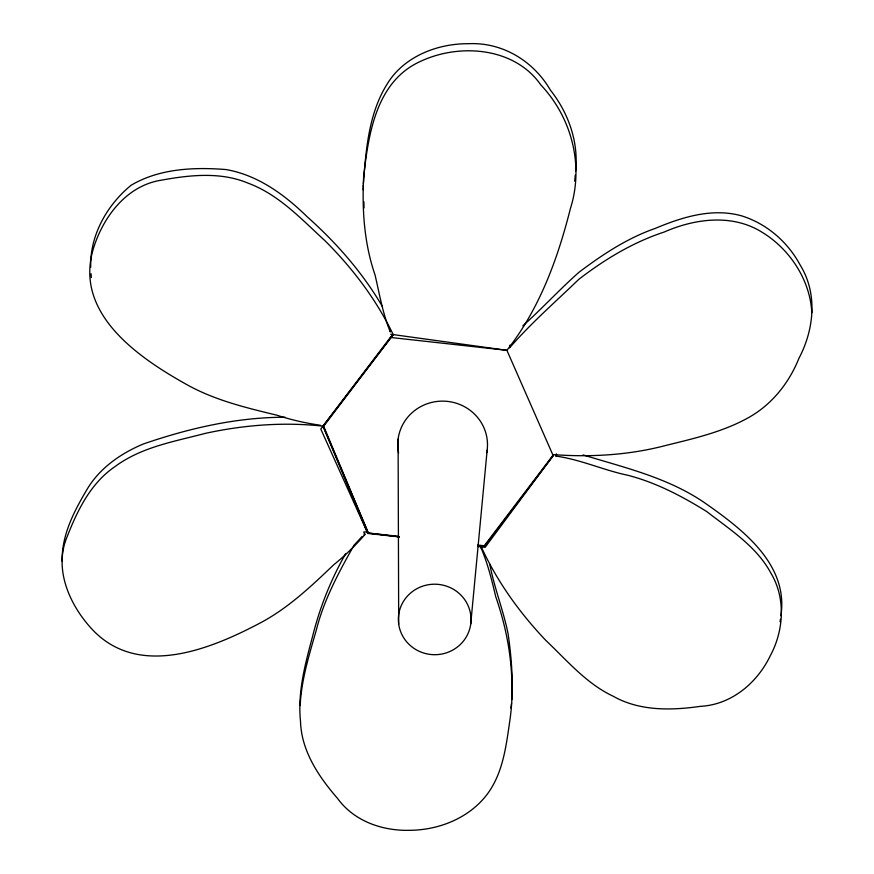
<?xml version="1.0" encoding="UTF-8"?>
<svg xmlns="http://www.w3.org/2000/svg" width="874" height="874" viewBox="0 0 874 874"><rect width="100%" height="100%" fill="white"/><g stroke="black" fill="none" stroke-linecap="round" stroke-linejoin="round"><path stroke-width="1.31" d="M363.245 189.986L363.3 185.07M511.858 694.371C512.743 661.006 506.647 628.035 495.7 596.571C491.811 580.063 487.768 563.621 481.093 548.042M62.185 561.217C61.497 534.342 74.924 509.695 88.307 487.277C101.122 467.087 121.42 453.191 143.183 444.047C188.729 428.336 236.646 417.215 285.088 417.248M481.312 548.61L481.388 546.239M509.553 347.874L509.979 345.099M390.645 334.239L506.898 350.31L553.002 455.234L484.251 545.78L480.602 545.387C496.454 580.642 519.309 612.521 545.889 640.467C567.084 660.504 586.432 683.741 613.384 696.327C639.713 711.217 671.374 710.507 700.38 706.345C731.516 704.75 757.31 682.845 770.365 655.576C783.923 630.46 785.89 597.805 770.802 572.973C756.567 546.425 729.932 529.6 706.749 511.574C682.07 496.235 655.948 482.481 627.652 475.227C603.486 470.168 580.817 459.604 556.345 456.162L556.432 453.781M363.639 176.821C361.978 209.924 364.196 243.551 375.088 275.091C379.447 293.926 382.681 313.034 389.902 330.973M363.387 183.955C365.856 150.426 368.609 114.199 386.614 84.931C403.122 56.777 437.033 43.449 468.661 43.7C502.594 42.116 533.566 61.125 550.358 90.055C568.461 112.932 578.828 142.091 575.573 171.402M300.175 705.536C301.388 679.677 309.298 654.626 316.355 629.903C323.915 599.761 338.861 572.208 353.981 545.3L362.131 536.428M511.76 699.593L512 694.732M363.715 176.472C368.435 133.733 376.301 81.369 420.383 61.431C459.363 43.034 514.415 47.076 540.733 84.8C571.64 117.509 584.149 165.164 570.438 208.46C557.71 258.923 539.476 308.959 506.898 350.31L390.339 337.43L320.78 429.036L367.593 532.965L399.374 536.855M575.289 175.062L574.688 181.191M780.908 615.678C788.654 564.943 743.632 530.245 707 504.451C669.954 478.111 625.697 467.972 583.024 454.906M470.736 623.96A36.337 35.255 2 0 0 420.623 586.924A36.337 35.255 2 0 0 412.714 647.481A36.337 35.255 2 0 0 470.736 623.96L487.146 450.23M510.886 708.027L511.574 703.242M780.034 621.709L780.471 619.251M345.591 553.799C330.929 579.549 319.884 607.222 312.695 635.933C305.266 663.716 297.488 692.099 300.503 721.159C301.268 750.821 318.682 776.669 337.451 798.301C354.243 821.516 382.921 831.218 410.725 830.3C440.234 829.776 470.332 817.43 488.031 793.144C503.337 771.764 506.221 745.194 509.946 719.936C513.999 691.29 512.219 662.055 508.045 633.574C503.282 610.085 494.225 587.699 489.757 564.091M365.266 534.145C355.904 545.005 345.121 555.613 333.704 564.801C311.341 586.137 288.89 607.496 261.457 622.299C210.022 649.666 135.94 679.983 89.64 626.56C68.609 602.623 53.86 567.892 67.167 536.647C77.447 510.274 90.896 482.885 115.018 466.585C141.479 446.942 174.494 441.512 205.576 433.318C244.228 424.917 284.29 421.781 323.675 426.25L367.845 531.905L363.726 531.971L364.677 534.243L363.977 534.724M522.827 325.849C542.077 308.577 559.655 289.36 579.047 272.218C602.426 254.607 627.324 238.121 655.194 228.431C682.233 217.08 712.048 207.75 741.338 215.769C766.673 223.547 787.867 241.989 800.278 265.237C817.867 293.653 814.055 329.673 798.989 358.198C789.08 382.976 771.764 404.76 748.22 417.794C722.514 432.073 693.508 438.595 665.234 445.598C629.138 455.07 591.174 457.331 554.094 454.666L484.535 546.261L477.717 545.518M509.903 347.481C531.031 323.14 555.591 301.77 578.796 279.341C604.655 259.425 633.016 242.24 664.218 232.025C694.928 218.544 732.478 213.595 762.172 232.309C789.845 249.123 810.176 280.095 811.815 312.663M390.339 337.43L393.158 334.687L323.096 425.988L367.845 531.905M367.102 532.419L367.888 533.446L399.407 536.909M320.343 425.245C305.944 423.191 290.955 419.826 276.839 415.172C246.479 407.852 216.031 400.543 188.38 385.489C138.529 357.837 71.635 312.597 94.316 245.703C104.509 215.048 127.702 185.288 161.417 180.175C189.844 174.975 220.696 171.632 248.063 183.147C278.806 194.52 301.268 219.068 324.877 240.623C352.43 268.023 376.333 299.498 393.213 334.611L323.664 426.217L322.823 425.867M555.667 456.042L556.345 456.162M398.533 536.363L367.593 532.965L322.965 426.162M477.685 545.059L480.361 545.354M477.98 546.479L485.125 547.353L553.275 455.365M382.233 306.217C362.371 272.404 336.403 242.797 307.211 216.796C284.695 194.76 257.754 175.018 226.005 169.556C194.039 167.021 159.33 168.496 131.078 185.277C106.945 205.062 89.716 235.51 90.732 267.28M390.001 331.17L390.252 331.923M91.06 273.704L91.355 277.55M363.89 201.785L364.032 207.881M398.096 439.109L398.697 624.156M398.588 452.961A44.88 43.547 2 0 1 442.397 401.122A44.88 43.547 2 0 1 486.742 452.721"/></g></svg>
